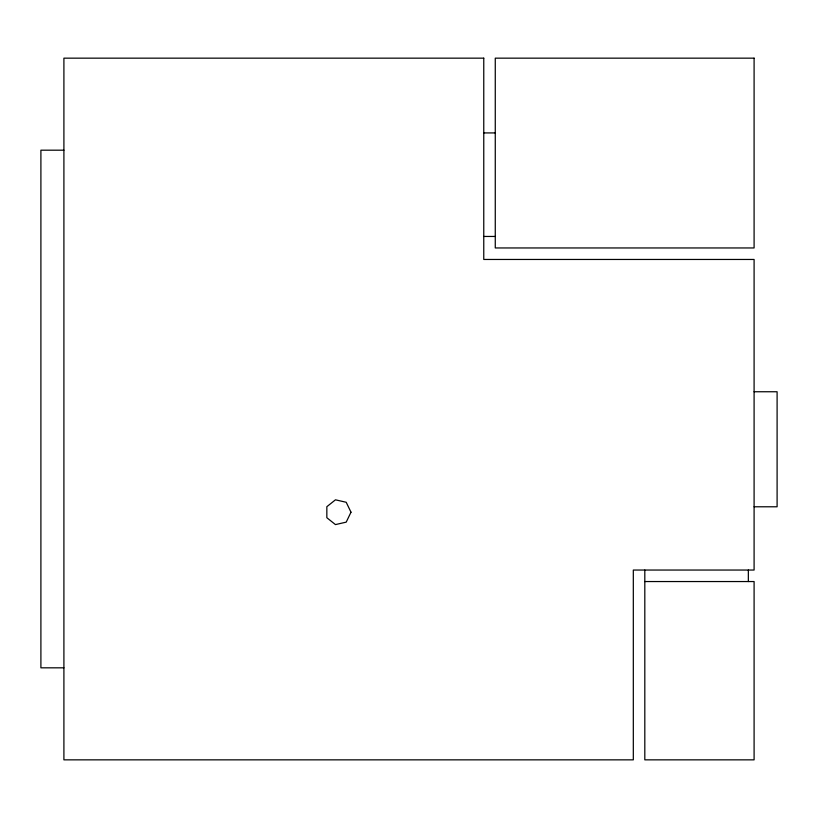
<?xml version="1.0" encoding="UTF-8"?>
<svg xmlns="http://www.w3.org/2000/svg" width="818" height="818" viewBox="0 0 818 818"><rect width="100%" height="100%" fill="white"/><g stroke="black" fill="none" stroke-linecap="round" stroke-linejoin="round"><path stroke-width="1.23" d="M483.765 132.925L495.268 132.925M63.906 150.185L40.9 150.185L40.9 667.825L63.906 667.825M483.765 236.453L495.268 236.453M754.094 391.75L777.1 391.75L777.1 506.782L754.094 506.782M644.809 581.547L754.094 581.547L754.094 759.85L644.809 759.85L644.809 570.044M748.347 570.044L748.347 581.547M350.994 512.211L346.208 522.14L335.462 524.594L326.842 517.722L326.842 506.7L335.462 499.818L346.208 502.272L350.994 512.211M483.765 58.16L63.906 58.16L63.906 759.85L633.316 759.85L633.316 570.044L754.094 570.044L754.094 259.459L483.765 259.459L483.765 58.16M754.094 58.16L495.268 58.16L495.268 247.956L754.094 247.956L754.094 58.16"/></g></svg>
